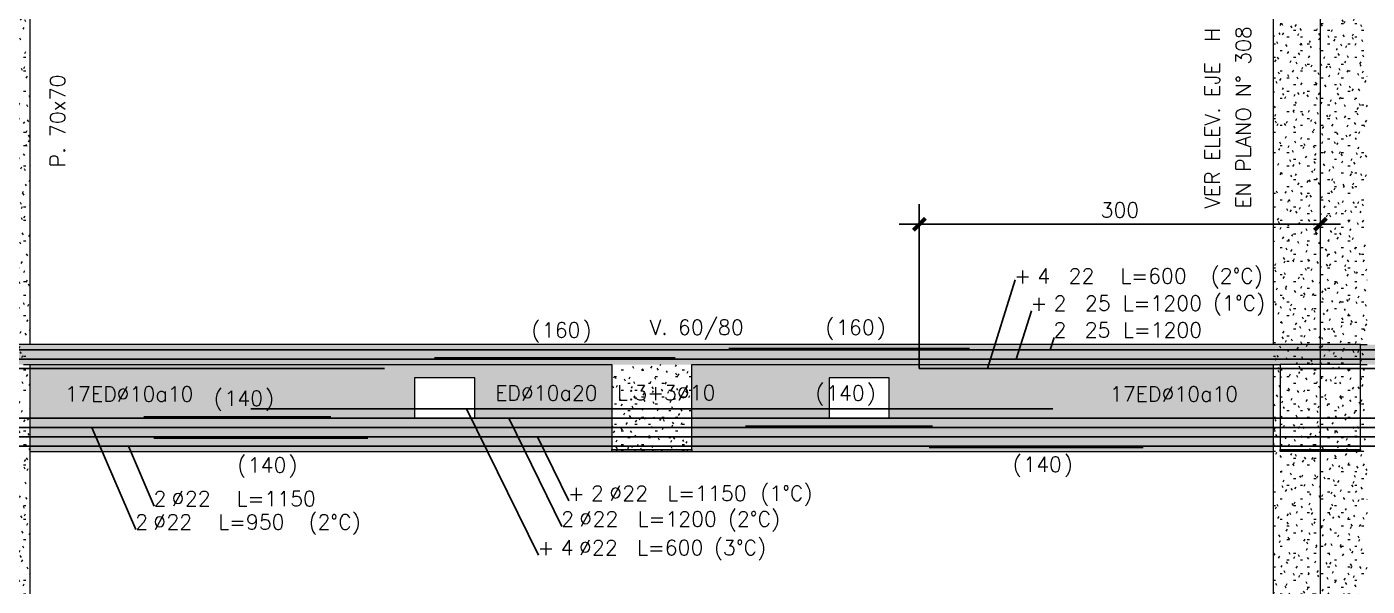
# Model space of a CAD drawing. Extents: x -58 to 5689, y 66 to 4123.
# Drawn here: x 2419 to 3422, y 2442 to 2861 of the extents above; entities that cross this region are included whole.
import ezdxf
from ezdxf.enums import TextEntityAlignment as Align
from ezdxf.xclip import XClip

# ---------------------------------------------------------------- set-up
doc = ezdxf.new("R2010")
doc.units = 0
doc.header["$LTSCALE"] = 30
doc.header["$MEASUREMENT"] = 0
doc.header["$XCLIPFRAME"] = 0
doc.linetypes.add("EJE3-3'$0$RLE-PROYECCION", pattern=[0.71438, 0.47625, -0.23813])
doc.layers.get('0').update_dxf_attribs({"linetype": 'CONTINUOUS'})
doc.layers.add("EJE3-3'$0$RLA-ACHURADO", color=30, linetype="EJE3-3'$0$RLE-PROYECCION", lineweight=15, transparency=0.7)
for name, color, linetype, lineweight in [("EJE3-3'$0$RLA-CONTORNO", 30, 'CONTINUOUS', 15), ("EJE3-3'$0$RLA-EJES", 1, 'CONTINUOUS', 9), ("EJE3-3'$0$RLA-TEXTOS-1", 9, 'CONTINUOUS', 9)]:
    doc.layers.add(name, color=color, linetype=linetype, lineweight=lineweight)
for name, color, linetype in [("EJE3-3'$0$RLA-CONTORNOS", 3, 'CONTINUOUS'), ("EJE3-3'$0$RLA-FE", 7, 'CONTINUOUS'), ("EJE3-3'$0$RLA-TEXTOS-FE", 9, 'CONTINUOUS')]:
    doc.layers.add(name, color=color, linetype=linetype)
doc.styles.add("EJE3-3'$0$RomanS", font='romans.shx', dxfattribs={"height": 11.25})
doc.dimstyles.new("EJE3-3'$0$ING50", dxfattribs={"dimscale": 50, "dimtxt": 0.27, "dimasz": 0.3, "dimexe": 0, "dimexo": 0, "dimgap": 0.1, "dimtad": 1, "dimdec": 1, "dimzin": 12, "dimdsep": 46, "dimtxsty": "EJE3-3'$0$RomanS", "dimblk": "EJE3-3'$0$TICK1", "dimblk1": "EJE3-3'$0$TICK1", "dimblk2": "EJE3-3'$0$TICK1", "dimcen": 0.09, "dimclrd": 2, "dimclre": 1, "dimclrt": 3, "dimadec": 0, "dimazin": 0, "dimtfac": 1, "dimtdec": 0, "dimtix": 1, "dimtmove": 2, "dimatfit": 3, "dimldrblk": "EJE3-3'$0$TICK1", "dimfxl": 0, "dimfxlon": 1, "dimtolj": 1, "dimtzin": 0, "dimarcsym": 0})
pattern_1 = [(0, (-1824.927, -1302.188), (20.32, 5.08), [1.676, -13.564, 1.676, -13.564, -81.28]), (0, (-1824.927, -1302.188), (20.32, 5.08), [-30.48, 1.676, -28.804, 1.676, -13.564, -35.56]), (0, (-1824.927, -1302.188), (20.32, 5.08), [-76.2, 1.676, -8.484, 1.676, -23.724]), (120, (-1817.307, -1299.648), (-14.559409, 15.057636), [1.676, -13.564, 1.676, -13.564, -81.28]), (120, (-1817.307, -1299.648), (-14.559409, 15.057636), [-30.48, 1.676, -28.804, 1.676, -13.564, -35.56]), (120, (-1817.307, -1299.648), (-14.559409, 15.057636), [-76.2, 1.676, -8.484, 1.676, -23.724]), (240, (-1814.767, -1289.488), (-5.760591, -20.137636), [1.676, -13.564, 1.676, -13.564, -81.28]), (240, (-1814.767, -1289.488), (-5.760591, -20.137636), [-30.48, 1.676, -28.804, 1.676, -13.564, -35.56]), (240, (-1814.767, -1289.488), (-5.760591, -20.137636), [-76.2, 1.676, -8.484, 1.676, -23.724])]
pattern_2 = [(0, (-1824.927, 264.951), (20.32, 0.871), [1.676, -13.564, 1.676, -13.564, -81.28]), (0, (-1824.927, 264.951), (20.32, 0.871), [-30.48, 1.676, -28.804, 1.676, -13.564, -35.56]), (0, (-1824.927, 264.951), (20.32, 0.871), [-76.2, 1.676, -8.484, 1.676, -23.724]), (163.452, (-1817.307, 265.387), (-6.7124627, 0.2512396), [0.874, -7.075, 0.874, -7.075, -42.396]), (163.452, (-1817.307, 265.387), (-6.7124627, 0.2512396), [-15.899, 0.874, -15.024, 0.874, -7.075, -18.548]), (163.452, (-1817.307, 265.387), (-6.7124627, 0.2512396), [-39.746, 0.874, -4.425, 0.874, -12.374]), (196.548, (-1814.767, 267.13), (-13.6075471, -5.7863431), [0.874, -7.075, 0.874, -7.075, -42.396]), (196.548, (-1814.767, 267.13), (-13.6075471, -5.7863431), [-15.899, 0.874, -15.024, 0.874, -7.075, -18.548]), (196.548, (-1814.767, 267.13), (-13.6075471, -5.7863431), [-39.746, 0.874, -4.425, 0.874, -12.374])]

# ---------------------------------------------------------------- blocks, each defined once
blk = doc.blocks.new('*U264')
at = {"layer": "EJE3-3'$0$RLA-FE"}
for p, q in [((0, 0), (1068.2, 0)), ((1068.2, 0), (1118.2, 0)), ((1118.2, 0), (1150, 0)), ((1150, 0), (1150, 0))]:
    blk.add_line(p, q, dxfattribs=at)
at = {"layer": "EJE3-3'$0$RLA-FE", "color": 3, "style": "EJE3-3'$0$RomanS", "flags": 8}
for tag, p in [('F=', (247.6, 12.8)), ('NUM', (262, 12.8))]:
    blk.add_attdef(tag, text='', height=11.2, dxfattribs=at).set_placement(p, align=Align.RIGHT)
at = {"layer": "EJE3-3'$0$RLA-FE", "color": 3, "style": "EJE3-3'$0$RomanS"}
for tag, p, flags in [('PHI', (265.9, 13), 14), ('DIAM', (275.8, 12.8), 12), ('MINUS', (297.8, 12.8), 13), ('TEXTO_FE1', (307.5, 12.8), 8), ('MARK', (311.2, 12.8), 13), ('TEXTO_FE2', (382, 12.8), 8), ('TIPO', (573.8, -75.8), 13), ('NVECES', (559.9, -94.7), 13), ('NUMFE', (563.9, -114.5), 13), ('CAPA', (572.1, -133.6), 13), ('DESPLAZA', (278.3, -151.6), 13), ('ESPACIO', (284.4, -170), 13), ('CANT', (298.2, -188.8), 13)]:
    blk.add_attdef(tag, p, '', height=11.2, dxfattribs=dict(at, flags=flags))
blk = doc.blocks.new('*U271')
at = {"layer": "EJE3-3'$0$RLA-FE"}
for q in [(0, 0), (1118.2, 0)]:
    blk.add_line((0, 0), q, dxfattribs=at)
at = {"layer": "EJE3-3'$0$RLA-FE", "color": 3, "style": "EJE3-3'$0$RomanS", "flags": 8}
for tag, p in [('F=', (238.1, 9.3)), ('NUM', (252.5, 9.3))]:
    blk.add_attdef(tag, text='', height=11.2, dxfattribs=at).set_placement(p, align=Align.RIGHT)
at = {"layer": "EJE3-3'$0$RLA-FE", "color": 3, "style": "EJE3-3'$0$RomanS"}
for tag, p, flags in [('PHI', (256.4, 9.5), 14), ('DIAM', (266.2, 9.3), 12), ('MINUS', (288.2, 9.3), 13), ('TEXTO_FE1', (294.8, 9.3), 8), ('MARK', (301.6, 9.3), 13), ('TEXTO_FE2', (372.5, 9.3), 8), ('TIPO', (598.8, -75.8), 13), ('NVECES', (584.9, -94.7), 13), ('NUMFE', (588.9, -114.5), 13), ('CAPA', (597.1, -133.6), 13), ('DESPLAZA', (278.3, -151.6), 13), ('ESPACIO', (284.4, -170), 13), ('CANT', (298.2, -188.8), 13)]:
    blk.add_attdef(tag, p, '', height=11.2, dxfattribs=dict(at, flags=flags))
blk = doc.blocks.new('*U69')
at = {"layer": "EJE3-3'$0$RLA-FE", "color": 6}
blk.add_line((0, 1), (180, 1), dxfattribs=at)
at = {"layer": "EJE3-3'$0$RLA-FE", "color": 3, "style": "EJE3-3'$0$RomanS", "flags": 8}
for tag, p in [('(', (75.7, 11.1)), ('EMP', (94.7, 11.1)), (')', (114, 11.1))]:
    blk.add_attdef(tag, text='', height=11.2, dxfattribs=at).set_placement(p, align=Align.CENTER)
blk = doc.blocks.new('*U263')
at = {"layer": "EJE3-3'$0$RLA-FE"}
for p, q in [((0, 0), (1068.2, 0)), ((1068.2, 0), (1118.2, 0)), ((1118.2, 0), (1150, 0)), ((1150, 0), (1150, 0))]:
    blk.add_line(p, q, dxfattribs=at)
at = {"layer": "EJE3-3'$0$RLA-FE", "color": 3, "style": "EJE3-3'$0$RomanS", "flags": 8}
for tag, p in [('F=', (447.9, 39.8)), ('NUM', (462.3, 39.8))]:
    blk.add_attdef(tag, text='', height=11.2, dxfattribs=at).set_placement(p, align=Align.RIGHT)
at = {"layer": "EJE3-3'$0$RLA-FE", "color": 3, "style": "EJE3-3'$0$RomanS"}
for tag, p, flags in [('PHI', (466.2, 40), 14), ('DIAM', (476.1, 39.8), 12), ('MINUS', (498.1, 39.8), 13), ('TEXTO_FE1', (505.5, 39.8), 8), ('MARK', (511.5, 39.8), 13), ('TEXTO_FE2', (574.9, 39.8), 8), ('TIPO', (573.8, -75.8), 13), ('NVECES', (559.9, -94.7), 13), ('NUMFE', (563.9, -114.5), 13), ('CAPA', (572.1, -133.6), 13), ('DESPLAZA', (278.3, -151.6), 13), ('ESPACIO', (284.4, -170), 13), ('CANT', (298.2, -188.8), 13)]:
    blk.add_attdef(tag, p, '', height=11.2, dxfattribs=dict(at, flags=flags))
blk = doc.blocks.new('*U269')
at = {"layer": "EJE3-3'$0$RLA-FE"}
for q in [(0, 0), (1118.2, 0)]:
    blk.add_line((0, 0), q, dxfattribs=at)
at = {"layer": "EJE3-3'$0$RLA-FE", "color": 3, "style": "EJE3-3'$0$RomanS", "flags": 8}
for tag, p in [('F=', (458.2, 36.3)), ('NUM', (472.6, 36.3))]:
    blk.add_attdef(tag, text='', height=11.2, dxfattribs=at).set_placement(p, align=Align.RIGHT)
at = {"layer": "EJE3-3'$0$RLA-FE", "color": 3, "style": "EJE3-3'$0$RomanS"}
for tag, p, flags in [('PHI', (476.5, 36.5), 14), ('DIAM', (486.4, 36.3), 12), ('MINUS', (508.4, 36.3), 13), ('TEXTO_FE1', (514.6, 36.3), 8), ('MARK', (521.8, 36.3), 13), ('TEXTO_FE2', (582.1, 36.3), 8), ('TIPO', (598.8, -75.8), 13), ('NVECES', (584.9, -94.7), 13), ('NUMFE', (588.9, -114.5), 13), ('CAPA', (597.1, -133.6), 13), ('DESPLAZA', (278.3, -151.6), 13), ('ESPACIO', (284.4, -170), 13), ('CANT', (298.2, -188.8), 13)]:
    blk.add_attdef(tag, p, '', height=11.2, dxfattribs=dict(at, flags=flags))
blk = doc.blocks.new('*U274')
at = {"layer": "EJE3-3'$0$RLA-FE", "color": 6}
blk.add_line((0, 1), (180, 1), dxfattribs=at)
at = {"layer": "EJE3-3'$0$RLA-FE", "color": 3, "style": "EJE3-3'$0$RomanS", "flags": 8}
for tag, p in [('(', (75.7, 16.1)), ('EMP', (94.7, 16.1)), (')', (114, 16.1))]:
    blk.add_attdef(tag, text='', height=11.2, dxfattribs=at).set_placement(p, align=Align.CENTER)
blk = doc.blocks.new('*U262')
at = {"layer": "EJE3-3'$0$RLA-FE"}
for p, q in [((0, 0), (0, 0)), ((0, 0), (518.2, 0)), ((518.2, 0), (568.2, 0)), ((568.2, 0), (600, 0)), ((600, 0), (600, 0))]:
    blk.add_line(p, q, dxfattribs=at)
at = {"layer": "EJE3-3'$0$RLA-FE", "color": 3, "style": "EJE3-3'$0$RomanS", "flags": 8}
for tag, p in [('F=', (87, 66.3)), ('NUM', (101.4, 66.3))]:
    blk.add_attdef(tag, text='', height=11.2, dxfattribs=at).set_placement(p, align=Align.RIGHT)
at = {"layer": "EJE3-3'$0$RLA-FE", "color": 3, "style": "EJE3-3'$0$RomanS"}
for tag, p, flags in [('PHI', (105.3, 66.5), 14), ('DIAM', (115.2, 66.3), 12), ('MINUS', (137.2, 66.3), 13), ('TEXTO_FE1', (144.8, 66.3), 8), ('MARK', (150.6, 66.3), 13), ('TEXTO_FE2', (205.2, 66.3), 8), ('TIPO', (298.8, -75.8), 13), ('NVECES', (284.9, -94.7), 13), ('NUMFE', (288.9, -114.5), 13), ('CAPA', (297.1, -133.6), 13), ('DESPLAZA', (278.3, -151.6), 13), ('ESPACIO', (284.4, -170), 13), ('CANT', (298.2, -188.8), 13)]:
    blk.add_attdef(tag, p, '', height=11.2, dxfattribs=dict(at, flags=flags))
blk = doc.blocks.new('*U270')
at = {"layer": "EJE3-3'$0$RLA-FE"}
for p, q in [((0, 0), (0, 0)), ((0, 0), (518.2, 0)), ((518.2, 0), (568.2, 0)), ((568.2, 0), (600, 0)), ((600, 0), (600, 0))]:
    blk.add_line(p, q, dxfattribs=at)
at = {"layer": "EJE3-3'$0$RLA-FE", "color": 3, "style": "EJE3-3'$0$RomanS", "flags": 8}
for tag, p in [('F=', (83.5, 63.7)), ('NUM', (97.9, 63.7))]:
    blk.add_attdef(tag, text='', height=11.2, dxfattribs=at).set_placement(p, align=Align.RIGHT)
at = {"layer": "EJE3-3'$0$RLA-FE", "color": 3, "style": "EJE3-3'$0$RomanS"}
for tag, p, flags in [('PHI', (101.8, 63.9), 14), ('DIAM', (111.7, 63.7), 12), ('MINUS', (133.7, 63.7), 13), ('MARK', (147.1, 63.7), 13), ('TEXTO_FE1', (150.4, 63.7), 8), ('TEXTO_FE2', (217.9, 63.7), 8), ('TIPO', (298.8, -75.8), 13), ('NVECES', (284.9, -94.7), 13), ('NUMFE', (288.9, -114.5), 13), ('CAPA', (297.1, -133.6), 13), ('DESPLAZA', (278.3, -151.6), 13), ('ESPACIO', (284.4, -170), 13), ('CANT', (298.2, -188.8), 13)]:
    blk.add_attdef(tag, p, '', height=11.2, dxfattribs=dict(at, flags=flags))
blk = doc.blocks.new('*U265')
at = {"layer": "EJE3-3'$0$RLA-FE"}
for p, q in [((0, 0), (1068.2, 0)), ((1068.2, 0), (1118.2, 0)), ((1118.2, 0), (1150, 0)), ((1150, 0), (1150, 0))]:
    blk.add_line(p, q, dxfattribs=at)
at = {"layer": "EJE3-3'$0$RLA-FE", "color": 3, "style": "EJE3-3'$0$RomanS", "flags": 8}
for tag, p in [('F=', (425, -45)), ('NUM', (439.5, -45))]:
    blk.add_attdef(tag, text='', height=11.2, dxfattribs=at).set_placement(p, align=Align.RIGHT)
at = {"layer": "EJE3-3'$0$RLA-FE", "color": 3, "style": "EJE3-3'$0$RomanS"}
for tag, p, flags in [('PHI', (443.3, -44.8), 12), ('DIAM', (453.2, -45), 12), ('MINUS', (475.2, -45), 13), ('MARK', (488.6, -45), 13), ('TEXTO_FE1', (491.9, -45), 8), ('TEXTO_FE2', (559.4, -45), 8), ('TIPO', (573.8, -57.9), 13), ('NVECES', (559.9, -76.9), 13), ('NUMFE', (563.9, -96.6), 13), ('CAPA', (572.1, -115.7), 13), ('DESPLAZA', (277.2, -134.2), 13), ('ESPACIO', (283.2, -152.5), 13), ('CANT', (297.1, -171.3), 13)]:
    blk.add_attdef(tag, p, '', height=11.2, dxfattribs=dict(at, flags=flags))
blk = doc.blocks.new('*U272')
at = {"layer": "EJE3-3'$0$RLA-FE"}
for q in [(0, 0), (1068.2, 0)]:
    blk.add_line((0, 0), q, dxfattribs=at)
at = {"layer": "EJE3-3'$0$RLA-FE", "color": 3, "style": "EJE3-3'$0$RomanS", "flags": 8}
for tag, p in [('F=', (348.3, -41.1)), ('NUM', (362.7, -41.1))]:
    blk.add_attdef(tag, text='', height=11.2, dxfattribs=at).set_placement(p, align=Align.RIGHT)
at = {"layer": "EJE3-3'$0$RLA-FE", "color": 3, "style": "EJE3-3'$0$RomanS"}
for tag, p, flags in [('PHI', (366.6, -40.9), 12), ('DIAM', (376.4, -41.1), 12), ('MINUS', (398.4, -41.1), 13), ('MARK', (411.8, -41.1), 13), ('TEXTO_FE1', (415.1, -41.1), 8), ('TEXTO_FE2', (482.7, -41.1), 8), ('TIPO', (573.8, -57.9), 13), ('NVECES', (559.9, -76.9), 13), ('NUMFE', (563.9, -96.6), 13), ('CAPA', (572.1, -115.7), 13), ('DESPLAZA', (277.2, -134.2), 13), ('ESPACIO', (283.2, -152.5), 13), ('CANT', (297.1, -171.3), 13)]:
    blk.add_attdef(tag, p, '', height=11.2, dxfattribs=dict(at, flags=flags))
blk = doc.blocks.new('*U71')
at = {"layer": "EJE3-3'$0$RLA-FE", "color": 6}
blk.add_line((0, -1), (160, -1), dxfattribs=at)
at = {"layer": "EJE3-3'$0$RLA-FE", "color": 3, "style": "EJE3-3'$0$RomanS", "flags": 8}
for tag, p in [('(', (65.7, -19.3)), ('EMP', (84.7, -19.3)), (')', (104, -19.3))]:
    blk.add_attdef(tag, text='', height=11.2, dxfattribs=at).set_placement(p, align=Align.CENTER)
blk = doc.blocks.new('*U257')
at = {"layer": "EJE3-3'$0$RLA-FE"}
for p, q in [((0, 0), (1068.2, 0)), ((1068.2, 0), (1118.2, 0)), ((1118.2, 0), (1150, 0)), ((1150, 0), (1150, 0))]:
    blk.add_line(p, q, dxfattribs=at)
at = {"layer": "EJE3-3'$0$RLA-FE", "color": 3, "style": "EJE3-3'$0$RomanS", "flags": 8}
for tag, p in [('F=', (401.3, -47.9)), ('NUM', (415.7, -47.9))]:
    blk.add_attdef(tag, text='', height=11.2, dxfattribs=at).set_placement(p, align=Align.RIGHT)
at = {"layer": "EJE3-3'$0$RLA-FE", "color": 3, "style": "EJE3-3'$0$RomanS"}
for tag, p, flags in [('PHI', (419.6, -47.7), 12), ('DIAM', (429.5, -47.9), 12), ('MINUS', (451.5, -47.9), 13), ('TEXTO_FE1', (458, -47.9), 8), ('MARK', (464.9, -47.9), 13), ('TEXTO_FE2', (529.4, -47.9), 8), ('TIPO', (573.8, -57.9), 13), ('NVECES', (559.9, -76.9), 13), ('NUMFE', (563.9, -96.6), 13), ('CAPA', (572.1, -115.7), 13), ('DESPLAZA', (277.2, -134.2), 13), ('ESPACIO', (283.2, -152.5), 13), ('CANT', (297.1, -171.3), 13)]:
    blk.add_attdef(tag, p, '', height=11.2, dxfattribs=dict(at, flags=flags))
blk = doc.blocks.new('*U268')
at = {"layer": "EJE3-3'$0$RLA-FE"}
for q in [(0, 0), (1068.2, 0)]:
    blk.add_line((0, 0), q, dxfattribs=at)
at = {"layer": "EJE3-3'$0$RLA-FE", "color": 3, "style": "EJE3-3'$0$RomanS", "flags": 8}
for tag, p in [('F=', (322.2, -47.9)), ('NUM', (336.6, -47.9))]:
    blk.add_attdef(tag, text='', height=11.2, dxfattribs=at).set_placement(p, align=Align.RIGHT)
at = {"layer": "EJE3-3'$0$RLA-FE", "color": 3, "style": "EJE3-3'$0$RomanS"}
for tag, p, flags in [('PHI', (340.5, -47.7), 12), ('DIAM', (350.3, -47.9), 12), ('MINUS', (372.4, -47.9), 13), ('TEXTO_FE1', (384.1, -47.9), 8), ('MARK', (385.8, -47.9), 13), ('TEXTO_FE2', (453.6, -47.9), 8), ('TIPO', (573.8, -57.9), 13), ('NVECES', (559.9, -76.9), 13), ('NUMFE', (563.9, -96.6), 13), ('CAPA', (572.1, -115.7), 13), ('DESPLAZA', (277.2, -134.2), 13), ('ESPACIO', (283.2, -152.5), 13), ('CANT', (297.1, -171.3), 13)]:
    blk.add_attdef(tag, p, '', height=11.2, dxfattribs=dict(at, flags=flags))
blk = doc.blocks.new('*U266')
at = {"layer": "EJE3-3'$0$RLA-FE", "color": 6}
blk.add_line((0, -1), (160, -1), dxfattribs=at)
at = {"layer": "EJE3-3'$0$RLA-FE", "color": 3, "style": "EJE3-3'$0$RomanS", "flags": 8}
for tag, p in [('(', (65.7, -26.7)), ('EMP', (84.7, -26.7)), (')', (104, -26.7))]:
    blk.add_attdef(tag, text='', height=11.2, dxfattribs=at).set_placement(p, align=Align.CENTER)
blk = doc.blocks.new('*U267')
at = {"layer": "EJE3-3'$0$RLA-FE"}
for p, q in [((0, 0), (0, 0)), ((0, 0), (518.2, 0)), ((518.2, 0), (568.2, 0)), ((568.2, 0), (600, 0)), ((600, 0), (600, 0))]:
    blk.add_line(p, q, dxfattribs=at)
at = {"layer": "EJE3-3'$0$RLA-FE", "color": 3, "style": "EJE3-3'$0$RomanS"}
for tag, p, flags in [('TIPO', (298.8, -57.9), 13), ('NVECES', (284.9, -76.9), 13), ('NUMFE', (288.9, -96.6), 13), ('PHI', (245.3, -109.3), 12), ('DIAM', (255.2, -109.5), 12), ('MINUS', (277.2, -109.5), 13), ('TEXTO_FE1', (288.9, -109.5), 8), ('MARK', (290.6, -109.5), 13), ('TEXTO_FE2', (346.4, -109.5), 8), ('CAPA', (297.1, -115.7), 13), ('DESPLAZA', (277.2, -134.2), 13), ('ESPACIO', (283.2, -152.5), 13), ('CANT', (297.1, -171.3), 13)]:
    blk.add_attdef(tag, p, '', height=11.2, dxfattribs=dict(at, flags=flags))
at = {"layer": "EJE3-3'$0$RLA-FE", "color": 3, "style": "EJE3-3'$0$RomanS", "flags": 8}
for tag, p in [('F=', (227, -109.5)), ('NUM', (241.4, -109.5))]:
    blk.add_attdef(tag, text='', height=11.2, dxfattribs=at).set_placement(p, align=Align.RIGHT)
blk = doc.blocks.new('*U104')
at = {"layer": "EJE3-3'$0$RLA-FE"}
for p, q in [((0, 0), (0, 0)), ((0, 0), (868.2, 0)), ((868.2, 0), (918.2, 0)), ((918.2, 0), (950, 0)), ((950, 0), (950, 0))]:
    blk.add_line(p, q, dxfattribs=at)
at = {"layer": "EJE3-3'$0$RLA-FE", "color": 3, "style": "EJE3-3'$0$RomanS"}
for tag, p, flags in [('TIPO', (473.8, -57.9), 13), ('PHI', (367.1, -76.2), 12), ('DIAM', (376.9, -76.5), 12), ('MINUS', (398.9, -76.5), 13), ('MARK', (412.3, -76.5), 13), ('TEXTO_FE1', (415.6, -76.5), 8), ('NVECES', (459.9, -76.9), 13), ('TEXTO_FE2', (483.1, -76.4), 8), ('NUMFE', (463.9, -96.6), 13), ('CAPA', (472.1, -115.7), 13), ('DESPLAZA', (277.2, -134.2), 13), ('ESPACIO', (283.2, -152.5), 13), ('CANT', (297.1, -171.3), 13)]:
    blk.add_attdef(tag, p, '', height=11.2, dxfattribs=dict(at, flags=flags))
at = {"layer": "EJE3-3'$0$RLA-FE", "color": 3, "style": "EJE3-3'$0$RomanS", "flags": 8}
for tag, p in [('F=', (348.8, -76.5)), ('NUM', (363.2, -76.5))]:
    blk.add_attdef(tag, text='', height=11.2, dxfattribs=at).set_placement(p, align=Align.RIGHT)
blk = doc.blocks.new('*U106')
at = {"layer": "EJE3-3'$0$RLA-FE"}
for q in [(0, 0), (1118.2, 0)]:
    blk.add_line((0, 0), q, dxfattribs=at)
at = {"layer": "EJE3-3'$0$RLA-FE", "color": 3, "style": "EJE3-3'$0$RomanS"}
for tag, p, flags in [('TIPO', (598.8, -57.9), 13), ('PHI', (499.1, -74.5), 12), ('DIAM', (508.9, -74.7), 12), ('MINUS', (530.9, -74.7), 13), ('MARK', (544.3, -74.7), 13), ('TEXTO_FE1', (547.6, -74.7), 8), ('NVECES', (584.9, -76.9), 13), ('TEXTO_FE2', (615.1, -74.7), 8), ('NUMFE', (588.9, -96.6), 13), ('CAPA', (597.1, -115.7), 13), ('DESPLAZA', (277.2, -134.2), 13), ('ESPACIO', (283.2, -152.5), 13), ('CANT', (297.1, -171.3), 13)]:
    blk.add_attdef(tag, p, '', height=11.2, dxfattribs=dict(at, flags=flags))
at = {"layer": "EJE3-3'$0$RLA-FE", "color": 3, "style": "EJE3-3'$0$RomanS", "flags": 8}
for tag, p in [('F=', (480.8, -74.7)), ('NUM', (495.2, -74.7))]:
    blk.add_attdef(tag, text='', height=11.2, dxfattribs=at).set_placement(p, align=Align.RIGHT)
blk = doc.blocks.new('*U105')
at = {"layer": "EJE3-3'$0$RLA-FE", "color": 6}
blk.add_line((0, 1), (140, 1), dxfattribs=at)
at = {"layer": "EJE3-3'$0$RLA-FE", "color": 3, "style": "EJE3-3'$0$RomanS", "flags": 8}
for tag, p in [('(', (55.7, 20.1)), ('EMP', (74.7, 20.1)), (')', (94, 20.1))]:
    blk.add_attdef(tag, text='', height=11.2, dxfattribs=at).set_placement(p, align=Align.CENTER)
blk = doc.blocks.new('*U109')
at = {"layer": "EJE3-3'$0$RLA-FE"}
for p, q in [((0, 0), (0, 0)), ((0, 0), (918.2, 0)), ((918.2, 0), (968.2, 0)), ((968.2, 0), (1000, 0)), ((1000, 0), (1000, 0))]:
    blk.add_line(p, q, dxfattribs=at)
at = {"layer": "EJE3-3'$0$RLA-FE", "color": 3, "style": "EJE3-3'$0$RomanS"}
for tag, p, flags in [('TIPO', (498.8, -57.9), 13), ('NVECES', (484.9, -76.9), 13), ('PHI', (251.9, -83.4), 12), ('DIAM', (261.7, -83.6), 12), ('MINUS', (283.8, -83.6), 13), ('TEXTO_FE1', (290.6, -83.6), 8), ('MARK', (297.1, -83.6), 13), ('TEXTO_FE2', (362.3, -83.6), 8), ('NUMFE', (488.9, -96.6), 13), ('CAPA', (497.1, -115.7), 13), ('DESPLAZA', (277.2, -134.2), 13), ('ESPACIO', (283.2, -152.5), 13), ('CANT', (297.1, -171.3), 13)]:
    blk.add_attdef(tag, p, '', height=11.2, dxfattribs=dict(at, flags=flags))
at = {"layer": "EJE3-3'$0$RLA-FE", "color": 3, "style": "EJE3-3'$0$RomanS", "flags": 8}
for tag, p in [('F=', (233.6, -83.6)), ('NUM', (248, -83.6))]:
    blk.add_attdef(tag, text='', height=11.2, dxfattribs=at).set_placement(p, align=Align.RIGHT)
blk = doc.blocks.new('*U111')
at = {"layer": "EJE3-3'$0$RLA-FE"}
for q in [(0, 0), (1118.2, 0)]:
    blk.add_line((0, 0), q, dxfattribs=at)
at = {"layer": "EJE3-3'$0$RLA-FE", "color": 3, "style": "EJE3-3'$0$RomanS"}
for tag, p, flags in [('TIPO', (598.8, -57.9), 13), ('PHI', (325.7, -80.9), 12), ('DIAM', (335.6, -81.2), 12), ('MINUS', (357.6, -81.2), 13), ('TEXTO_FE1', (369.3, -81.2), 8), ('MARK', (371, -81.2), 13), ('TEXTO_FE2', (436.8, -81.1), 8), ('NVECES', (584.9, -76.9), 13), ('NUMFE', (588.9, -96.6), 13), ('CAPA', (597.1, -115.7), 13), ('DESPLAZA', (277.2, -134.2), 13), ('ESPACIO', (283.2, -152.5), 13), ('CANT', (297.1, -171.3), 13)]:
    blk.add_attdef(tag, p, '', height=11.2, dxfattribs=dict(at, flags=flags))
at = {"layer": "EJE3-3'$0$RLA-FE", "color": 3, "style": "EJE3-3'$0$RomanS", "flags": 8}
for tag, p in [('F=', (307.4, -81.2)), ('NUM', (321.8, -81.2))]:
    blk.add_attdef(tag, text='', height=11.2, dxfattribs=at).set_placement(p, align=Align.RIGHT)
blk = doc.blocks.new('*U103')
at = {"layer": "EJE3-3'$0$RLA-FE", "color": 6}
blk.add_line((0, 1), (140, 1), dxfattribs=at)
at = {"layer": "EJE3-3'$0$RLA-FE", "color": 3, "style": "EJE3-3'$0$RomanS", "flags": 8}
for tag, p in [('(', (55.7, 9.1)), ('EMP', (74.7, 9.1)), (')', (94, 9.1))]:
    blk.add_attdef(tag, text='', height=11.2, dxfattribs=at).set_placement(p, align=Align.CENTER)
blk = doc.blocks.new("EJE3-3'$0$TICK1")
at = {"color": 2}
for points in [[(0, 0), (-1, 0)], [(0, 0), (1, 0)]]:
    blk.add_lwpolyline(points, dxfattribs=at)
at = {"color": 2, "const_width": 0.2}
blk.add_lwpolyline([(-0.3, -0.3), (0.3, 0.3)], dxfattribs=at)
blk = doc.blocks.new('*D286')
at = {"layer": "EJE3-3'$0$RLA-FE", "color": 2, "lineweight": -2, "transparency": 16777216}
blk.add_line((320.5, 481), (590.5, 481), dxfattribs=at)
at = {"layer": "EJE3-3'$0$RLA-FE", "color": 2, "lineweight": -2, "transparency": 16777216, "xscale": 15, "yscale": 15, "zscale": 15, "rotation": 180}
blk.add_blockref("EJE3-3'$0$TICK1", (305.5, 481), dxfattribs=at)
at = {"layer": "EJE3-3'$0$RLA-FE", "color": 2, "lineweight": -2, "transparency": 16777216, "xscale": 15, "yscale": 15, "zscale": 15}
blk.add_blockref("EJE3-3'$0$TICK1", (605.5, 481), dxfattribs=at)
at = {"layer": "EJE3-3'$0$RLA-FE", "color": 3, "transparency": 16777216, "insert": (455.5, 491.6), "char_height": 11.25, "attachment_point": 5, "style": "EJE3-3'$0$RomanS"}
blk.add_mtext('\\A1;300', dxfattribs=at)
blk = doc.blocks.new("EJE3-3'")
at = {"layer": "EJE3-3'$0$RLA-ACHURADO"}
h = blk.add_hatch(dxfattribs=at)
h.set_pattern_fill('SAND - DENSE', color=256, style=0, pattern_type=2)
h.set_pattern_definition(pattern_1)
h.paths.add_polyline_path([(-424.52, 312.47), (-359.52, 312.47), (-359.52, 772), (-364.52, 772), (-364.52, 707), (-424.52, 707), (-424.52, 772), (-429.52, 772), (-429.52, 391)])
h = blk.add_hatch(dxfattribs=at)
h.set_pattern_fill('SAND - DENSE', color=256, style=0, pattern_type=2)
h.set_pattern_definition(pattern_1)
h.paths.add_polyline_path([(570.48, 312.47), (640.48, 312.47), (640.48, 772), (635.48, 772), (635.48, 707), (575.48, 707), (575.48, 772), (570.48, 772)])
h = blk.add_hatch(dxfattribs=at)
h.set_pattern_fill('SAND - DENSE', color=256, style=0, pattern_type=2)
h.set_pattern_definition(pattern_1)
h.paths.add_polyline_path([(-720.34, 376), (-615.52, 376), (-615.52, 391), (-1424.52, 391), (-1424.52, 376), (-1070.63, 376)], flags=0)
h.paths.add_polyline_path([(635.48, 376), (635.48, 391), (-424.52, 391), (-424.52, 376), (-19.76, 376)], flags=0)
h = blk.add_hatch(dxfattribs=at)
h.set_pattern_fill('SAND - DENSE', color=256, style=0, pattern_type=2)
h.set_pattern_definition(pattern_1)
h.paths.add_polyline_path([(-359.52, -5), (-359.52, 376), (-364.52, 376), (-364.52, 311.87), (-424.52, 311.87), (-424.52, 391), (-429.52, 391), (-429.52, -5), (-370.05, -5)], flags=0)
h = blk.add_hatch(dxfattribs=at)
h.set_pattern_fill('SAND - DENSE', color=256, style=0, pattern_type=2)
h.set_pattern_definition(pattern_1)
h.paths.add_polyline_path([(640.48, 376), (1234.48, 376), (1234.48, 391), (635.48, 391), (635.48, 376)], flags=0)
h = blk.add_hatch(dxfattribs=at)
h.set_pattern_fill('SAND - DENSE', color=256, style=0, pattern_type=2)
h.set_pattern_definition(pattern_1)
h.paths.add_polyline_path([(-359.52, 311), (75.48, 311), (75.48, 376), (-359.52, 376)])
h.paths.add_polyline_path([(-27.02, 366), (-27.02, 336), (-72.02, 336), (-72.02, 366)])
h.paths.add_polyline_path([(135.48, 311), (570.48, 311), (570.48, 376), (135.48, 376)])
h.paths.add_polyline_path([(282.98, 366), (282.98, 336), (237.98, 336), (237.98, 366)])
h = blk.add_hatch(dxfattribs=at)
h.set_pattern_fill('SAND - DENSE', color=256, style=0, pattern_type=2)
h.set_pattern_definition([(0, (-1824.926, -1302.188), (20.32, 5.08), [1.676, -13.564, 1.676, -13.564, -81.28]), (0, (-1824.926, -1302.188), (20.32, 5.08), [-30.48, 1.676, -28.804, 1.676, -13.564, -35.56]), (0, (-1824.926, -1302.188), (20.32, 5.08), [-76.2, 1.676, -8.484, 1.676, -23.724]), (120, (-1817.306, -1299.648), (-14.559409, 15.057636), [1.676, -13.564, 1.676, -13.564, -81.28]), (120, (-1817.306, -1299.648), (-14.559409, 15.057636), [-30.48, 1.676, -28.804, 1.676, -13.564, -35.56]), (120, (-1817.306, -1299.648), (-14.559409, 15.057636), [-76.2, 1.676, -8.484, 1.676, -23.724]), (240, (-1814.766, -1289.488), (-5.760591, -20.137636), [1.676, -13.564, 1.676, -13.564, -81.28]), (240, (-1814.766, -1289.488), (-5.760591, -20.137636), [-30.48, 1.676, -28.804, 1.676, -13.564, -35.56]), (240, (-1814.766, -1289.488), (-5.760591, -20.137636), [-76.2, 1.676, -8.484, 1.676, -23.724])])
h.paths.add_polyline_path([(135.48, 312.47), (135.48, 376), (75.48, 376), (75.48, 312.47)], flags=0)
h = blk.add_hatch(dxfattribs=at)
h.set_pattern_fill('SAND - DENSE', color=256, style=0, pattern_type=2)
h.set_pattern_definition(pattern_1)
h.paths.add_polyline_path([(640.48, -5), (640.48, 376), (635.48, 376), (635.48, 311.87), (575.48, 311.87), (575.48, 376), (570.48, 376), (570.48, -5)], flags=0)
h = blk.add_hatch(dxfattribs=at)
h.set_pattern_fill('SAND - DENSE', color=256, style=0, pattern_type=2)
h.set_pattern_definition(pattern_2)
h.paths.add_polyline_path([(75.48, 311), (135.48, 311), (135.48, 312.47), (75.48, 312.47)], flags=0)
h = blk.add_hatch(dxfattribs=at)
h.set_pattern_fill('SAND - DENSE', color=256, style=0, pattern_type=2)
h.set_pattern_definition(pattern_2)
h.paths.add_polyline_path([(575.48, 311.87), (635.48, 311.87), (635.48, 312.47), (575.48, 312.47)], flags=0)
at = {"layer": "EJE3-3'$0$RLA-CONTORNO"}
for p, q in [((-359.52, 391), (-359.52, 772)), ((570.48, 391), (570.48, 772)), ((635.48, 391), (-424.52, 391)), ((635.48, 376), (635.48, 391)), ((635.48, 391), (640.48, 391)), ((-364.52, 376), (75.48, 376)), ((-359.52, -5), (-359.52, 376)), ((75.48, 376), (75.48, 312.47)), ((135.48, 376), (575.48, 376)), ((135.48, 312.47), (135.48, 376)), ((570.48, -5), (570.48, 376)), ((575.48, 376), (575.48, 312.47)), ((635.48, 376), (575.49, 376)), ((635.48, 312.47), (635.48, 376)), ((635.48, 376), (640.48, 376)), ((-359.52, 311), (570.48, 311)), ((75.48, 312.47), (135.48, 312.47)), ((75.48, 311), (75.48, 312.47)), ((135.48, 311), (75.48, 311)), ((135.48, 312.47), (135.48, 311)), ((575.48, 312.47), (635.48, 312.47)), ((575.48, 311.87), (575.48, 312.47)), ((575.48, 311.87), (635.48, 311.87)), ((575.48, 311), (575.48, 311.87)), ((635.48, 311), (575.48, 311)), ((635.48, 312.47), (635.48, 311.87)), ((635.48, 311.87), (635.48, 311))]:
    blk.add_line(p, q, dxfattribs=at)
for points in [[(-72.02, 336), (-27.02, 336), (-27.02, 366), (-72.02, 366)], [(237.98, 336), (282.98, 336), (282.98, 366), (237.98, 366)]]:
    blk.add_lwpolyline(points, close=True, dxfattribs=at)
at = {"layer": "EJE3-3'$0$RLA-CONTORNOS", "color": 2}
for p, q in [((377.22, 439.32), (356.39, 373)), ((389.4, 416.32), (377.99, 380)), ((406.34, 396.32), (403.42, 387)), ((20.72, 233.46), (-33.06, 343)), ((38.22, 254.84), (-1.63, 336)), ((-280.47, 252.54), (-313.44, 329)), ((43.38, 274.11), (19.87, 322)), ((-266.67, 270.02), (-286.08, 315))]:
    blk.add_line(p, q, dxfattribs=at)
at = {"layer": "EJE3-3'$0$RLA-EJES"}
blk.add_line((605.48, -623.27), (605.48, 1463), dxfattribs=at)
at = {"layer": "EJE3-3'$0$RLA-FE", "color": 1}
blk.add_line((305.48, 373), (305.48, 496), dxfattribs=at)
at = {"layer": "EJE3-3'$0$RLA-FE"}
ref = blk.add_blockref('*U262', (-694.52, 373), dxfattribs=at)
ref.add_attrib('DIAM', '22', (-579.35, 439.32), dxfattribs={"color": 3, "height": 11.25, "style": "EJE3-3'$0$RomanS"})
ref.add_attrib('NUM', '4', dxfattribs={"color": 3, "height": 11.25, "style": "EJE3-3'$0$RomanS"}).set_placement((-593.1, 439.32), align=Align.RIGHT)
ref.add_attrib('TEXTO_FE1', 'L=600', (-549.72, 439.32), dxfattribs={"color": 3, "height": 11.25, "style": "EJE3-3'$0$RomanS"})
ref.add_attrib('TEXTO_FE2', '(2°C)', (-489.32, 439.34), dxfattribs={"color": 3, "height": 11.25, "style": "EJE3-3'$0$RomanS"})
ref.add_attrib('F=', '+', dxfattribs={"color": 3, "height": 11.25, "style": "EJE3-3'$0$RomanS"}).set_placement((-607.51, 439.32), align=Align.RIGHT)
ref = blk.add_blockref('*U270', (305.48, 373), dxfattribs=at)
ref.add_attrib('DIAM', '22', (417.17, 436.7), dxfattribs={"color": 3, "height": 11.25, "style": "EJE3-3'$0$RomanS"})
ref.add_attrib('NUM', '4', dxfattribs={"color": 3, "height": 11.25, "style": "EJE3-3'$0$RomanS"}).set_placement((403.41, 436.7), align=Align.RIGHT)
ref.add_attrib('TEXTO_FE1', 'L=600', (455.88, 436.7), dxfattribs={"color": 3, "height": 11.25, "style": "EJE3-3'$0$RomanS"})
ref.add_attrib('TEXTO_FE2', '(2°C)', (523.4, 436.72), dxfattribs={"color": 3, "height": 11.25, "style": "EJE3-3'$0$RomanS"})
ref.add_attrib('F=', '+', dxfattribs={"color": 3, "height": 11.25, "style": "EJE3-3'$0$RomanS"}).set_placement((389.01, 436.7), align=Align.RIGHT)
for name, p in [('*U263', (-1047.02, 380)), ('*U264', (-847.02, 387)), ('*U257', (-1277.02, 322)), ('*U106', (175.48, 329)), ('*U272', (312.98, 315))]:
    blk.add_blockref(name, p, dxfattribs=at)
ref = blk.add_blockref('*U269', (-57.02, 380), dxfattribs=at)
ref.add_attrib('DIAM', '25', (429.34, 416.32), dxfattribs={"color": 3, "height": 11.25, "style": "EJE3-3'$0$RomanS"})
ref.add_attrib('NUM', '2', dxfattribs={"color": 3, "height": 11.25, "style": "EJE3-3'$0$RomanS"}).set_placement((415.59, 416.32), align=Align.RIGHT)
ref.add_attrib('TEXTO_FE1', 'L=1200', (457.61, 416.32), dxfattribs={"color": 3, "height": 11.25, "style": "EJE3-3'$0$RomanS"})
ref.add_attrib('TEXTO_FE2', '(1°C)', (525.13, 416.34), dxfattribs={"color": 3, "height": 11.25, "style": "EJE3-3'$0$RomanS"})
ref.add_attrib('F=', '+', dxfattribs={"color": 3, "height": 11.25, "style": "EJE3-3'$0$RomanS"}).set_placement((401.18, 416.32), align=Align.RIGHT)
ref = blk.add_blockref('*U69', (162.98, 387), dxfattribs=at)
ref.add_attrib('EMP', '160', dxfattribs={"color": 3, "height": 11.25, "style": "EJE3-3'$0$RomanS"}).set_placement((257.66, 398.14), align=Align.CENTER)
ref.add_attrib('(', '(', dxfattribs={"color": 3, "height": 11.25, "style": "EJE3-3'$0$RomanS"}).set_placement((238.64, 398.14), align=Align.CENTER)
ref.add_attrib(')', ')', dxfattribs={"color": 3, "height": 11.25, "style": "EJE3-3'$0$RomanS"}).set_placement((276.98, 398.14), align=Align.CENTER)
ref = blk.add_blockref('*U274', (-57.02, 380), dxfattribs=at)
ref.add_attrib('EMP', '160', dxfattribs={"color": 3, "height": 11.25, "style": "EJE3-3'$0$RomanS"}).set_placement((37.66, 396.14), align=Align.CENTER)
ref.add_attrib('(', '(', dxfattribs={"color": 3, "height": 11.25, "style": "EJE3-3'$0$RomanS"}).set_placement((18.64, 396.14), align=Align.CENTER)
ref.add_attrib(')', ')', dxfattribs={"color": 3, "height": 11.25, "style": "EJE3-3'$0$RomanS"}).set_placement((56.98, 396.14), align=Align.CENTER)
ref = blk.add_blockref('*U271', (162.98, 387), dxfattribs=at)
ref.add_attrib('DIAM', '25', (429.2, 396.32), dxfattribs={"color": 3, "height": 11.25, "style": "EJE3-3'$0$RomanS"})
ref.add_attrib('NUM', '2', dxfattribs={"color": 3, "height": 11.25, "style": "EJE3-3'$0$RomanS"}).set_placement((415.45, 396.32), align=Align.RIGHT)
ref.add_attrib('TEXTO_FE1', 'L=1200', (457.75, 396.32), dxfattribs={"color": 3, "height": 11.25, "style": "EJE3-3'$0$RomanS"})
ref = blk.add_blockref('*U105', (175.48, 329), dxfattribs=at)
ref.add_attrib('EMP', '140', dxfattribs={"color": 3, "height": 11.25, "style": "EJE3-3'$0$RomanS"}).set_placement((250.16, 349.09), align=Align.CENTER)
ref.add_attrib('(', '(', dxfattribs={"color": 3, "height": 11.25, "style": "EJE3-3'$0$RomanS"}).set_placement((231.14, 349.09), align=Align.CENTER)
ref.add_attrib(')', ')', dxfattribs={"color": 3, "height": 11.25, "style": "EJE3-3'$0$RomanS"}).set_placement((269.48, 349.09), align=Align.CENTER)
ref = blk.add_blockref('*U103', (-274.52, 336), dxfattribs=at)
ref.add_attrib('EMP', '140', dxfattribs={"color": 3, "height": 11.25, "style": "EJE3-3'$0$RomanS"}).set_placement((-199.84, 345.14), align=Align.CENTER)
ref.add_attrib('(', '(', dxfattribs={"color": 3, "height": 11.25, "style": "EJE3-3'$0$RomanS"}).set_placement((-218.86, 345.14), align=Align.CENTER)
ref.add_attrib(')', ')', dxfattribs={"color": 3, "height": 11.25, "style": "EJE3-3'$0$RomanS"}).set_placement((-180.52, 345.14), align=Align.CENTER)
ref = blk.add_blockref('*U267', (-194.52, 343), dxfattribs=at)
ref.add_attrib('DIAM', '22', (60.66, 233.46), dxfattribs={"color": 3, "height": 11.25, "style": "EJE3-3'$0$RomanS"})
ref.add_attrib('NUM', '4', dxfattribs={"color": 3, "height": 11.25, "style": "EJE3-3'$0$RomanS"}).set_placement((46.91, 233.46), align=Align.RIGHT)
ref.add_attrib('TEXTO_FE1', 'L=600', (94.37, 233.46), dxfattribs={"color": 3, "height": 11.25, "style": "EJE3-3'$0$RomanS"})
ref.add_attrib('TEXTO_FE2', '(3°C)', (151.9, 233.48), dxfattribs={"color": 3, "height": 11.25, "style": "EJE3-3'$0$RomanS"})
ref.add_attrib('PHI', '%%C', (50.81, 233.68), dxfattribs={"color": 3, "height": 11.25, "style": "EJE3-3'$0$RomanS"})
ref.add_attrib('F=', '+', dxfattribs={"color": 3, "height": 11.25, "style": "EJE3-3'$0$RomanS"}).set_placement((32.5, 233.46), align=Align.RIGHT)
ref = blk.add_blockref('*U109', (-1134.52, 336), dxfattribs=at)
ref.add_attrib('DIAM', '22', (-872.78, 252.4), dxfattribs={"color": 3, "height": 11.25, "style": "EJE3-3'$0$RomanS"})
ref.add_attrib('NUM', '2', dxfattribs={"color": 3, "height": 11.25, "style": "EJE3-3'$0$RomanS"}).set_placement((-886.53, 252.4), align=Align.RIGHT)
ref.add_attrib('TEXTO_FE1', 'L=1000', (-843.91, 252.4), dxfattribs={"color": 3, "height": 11.25, "style": "EJE3-3'$0$RomanS"})
ref.add_attrib('TEXTO_FE2', '(2°C)', (-772.27, 252.42), dxfattribs={"color": 3, "height": 11.25, "style": "EJE3-3'$0$RomanS"})
ref.add_attrib('PHI', '%%C', (-882.64, 252.62), dxfattribs={"color": 3, "height": 11.25, "style": "EJE3-3'$0$RomanS"})
ref = blk.add_blockref('*U111', (-274.52, 336), dxfattribs=at)
ref.add_attrib('DIAM', '22', (61.07, 254.84), dxfattribs={"color": 3, "height": 11.25, "style": "EJE3-3'$0$RomanS"})
ref.add_attrib('NUM', '2', dxfattribs={"color": 3, "height": 11.25, "style": "EJE3-3'$0$RomanS"}).set_placement((47.32, 254.84), align=Align.RIGHT)
ref.add_attrib('TEXTO_FE1', 'L=1200', (94.78, 254.84), dxfattribs={"color": 3, "height": 11.25, "style": "EJE3-3'$0$RomanS"})
ref.add_attrib('TEXTO_FE2', '(2°C)', (162.31, 254.86), dxfattribs={"color": 3, "height": 11.25, "style": "EJE3-3'$0$RomanS"})
ref.add_attrib('PHI', '%%C', (51.22, 255.05), dxfattribs={"color": 3, "height": 11.25, "style": "EJE3-3'$0$RomanS"})
ref = blk.add_blockref('*U104', (-634.52, 329), dxfattribs=at)
ref.add_attrib('DIAM', '22', (-257.61, 252.54), dxfattribs={"color": 3, "height": 11.25, "style": "EJE3-3'$0$RomanS"})
ref.add_attrib('NUM', '2', dxfattribs={"color": 3, "height": 11.25, "style": "EJE3-3'$0$RomanS"}).set_placement((-271.36, 252.54), align=Align.RIGHT)
ref.add_attrib('TEXTO_FE1', 'L=950', (-218.9, 252.54), dxfattribs={"color": 3, "height": 11.25, "style": "EJE3-3'$0$RomanS"})
ref.add_attrib('TEXTO_FE2', '(2°C)', (-151.37, 252.55), dxfattribs={"color": 3, "height": 11.25, "style": "EJE3-3'$0$RomanS"})
ref.add_attrib('PHI', '%%C', (-267.46, 252.75), dxfattribs={"color": 3, "height": 11.25, "style": "EJE3-3'$0$RomanS"})
ref = blk.add_blockref('*U268', (-267.02, 322), dxfattribs=at)
ref.add_attrib('DIAM', '22', (83.33, 274.11), dxfattribs={"color": 3, "height": 11.25, "style": "EJE3-3'$0$RomanS"})
ref.add_attrib('NUM', '2', dxfattribs={"color": 3, "height": 11.25, "style": "EJE3-3'$0$RomanS"}).set_placement((69.58, 274.11), align=Align.RIGHT)
ref.add_attrib('TEXTO_FE1', 'L=1150', (117.04, 274.11), dxfattribs={"color": 3, "height": 11.25, "style": "EJE3-3'$0$RomanS"})
ref.add_attrib('TEXTO_FE2', '(1°C)', (186.56, 274.12), dxfattribs={"color": 3, "height": 11.25, "style": "EJE3-3'$0$RomanS"})
ref.add_attrib('PHI', '%%C', (73.47, 274.32), dxfattribs={"color": 3, "height": 11.25, "style": "EJE3-3'$0$RomanS"})
ref.add_attrib('F=', '+', dxfattribs={"color": 3, "height": 11.25, "style": "EJE3-3'$0$RomanS"}).set_placement((55.17, 274.11), align=Align.RIGHT)
ref = blk.add_blockref('*U266', (-267.02, 322), dxfattribs=at)
ref.add_attrib('EMP', '140', dxfattribs={"color": 3, "height": 11.25, "style": "EJE3-3'$0$RomanS"}).set_placement((-182.34, 295.25), align=Align.CENTER)
ref.add_attrib('(', '(', dxfattribs={"color": 3, "height": 11.25, "style": "EJE3-3'$0$RomanS"}).set_placement((-201.36, 295.25), align=Align.CENTER)
ref.add_attrib(')', ')', dxfattribs={"color": 3, "height": 11.25, "style": "EJE3-3'$0$RomanS"}).set_placement((-163.02, 295.25), align=Align.CENTER)
ref = blk.add_blockref('*U265', (-697.02, 315), dxfattribs=at)
ref.add_attrib('DIAM', '22', (-243.82, 270.02), dxfattribs={"color": 3, "height": 11.25, "style": "EJE3-3'$0$RomanS"})
ref.add_attrib('NUM', '2', dxfattribs={"color": 3, "height": 11.25, "style": "EJE3-3'$0$RomanS"}).set_placement((-257.57, 270.02), align=Align.RIGHT)
ref.add_attrib('TEXTO_FE1', 'L=1150', (-205.11, 270.02), dxfattribs={"color": 3, "height": 11.25, "style": "EJE3-3'$0$RomanS"})
ref.add_attrib('PHI', '%%C', (-253.67, 270.23), dxfattribs={"color": 3, "height": 11.25, "style": "EJE3-3'$0$RomanS"})
ref = blk.add_blockref('*U71', (312.98, 315), dxfattribs=at)
ref.add_attrib('EMP', '140', dxfattribs={"color": 3, "height": 11.25, "style": "EJE3-3'$0$RomanS"}).set_placement((397.66, 295.74), align=Align.CENTER)
ref.add_attrib('(', '(', dxfattribs={"color": 3, "height": 11.25, "style": "EJE3-3'$0$RomanS"}).set_placement((378.64, 295.74), align=Align.CENTER)
ref.add_attrib(')', ')', dxfattribs={"color": 3, "height": 11.25, "style": "EJE3-3'$0$RomanS"}).set_placement((416.98, 295.74), align=Align.CENTER)
at = {"layer": "EJE3-3'$0$RLA-TEXTOS-1", "insert": (-339.04, 558.27), "char_height": 11.25, "width": 129.8188, "attachment_point": 5, "rotation": 90, "line_spacing_factor": 0.983083, "style": "EJE3-3'$0$RomanS"}
blk.add_mtext('P. 70x70', dxfattribs=at)
at = {"layer": "EJE3-3'$0$RLA-TEXTOS-1", "insert": (138.96, 402.07), "char_height": 11.25, "width": 77.8962, "attachment_point": 5, "line_spacing_factor": 0.941778, "style": "EJE3-3'$0$RomanS"}
blk.add_mtext('V. 60/80', dxfattribs=at)
at = {"layer": "EJE3-3'$0$RLA-TEXTOS-FE", "color": 9, "style": "EJE3-3'$0$RomanS"}
for s, p in [('VER ELEV. EJE  H', (530.25, 492.69)), ('EN PLANO N%%D 308', (553.54, 492.69))]:
    blk.add_text(s, height=11.25, rotation=90, dxfattribs=at).set_placement(p)
for s, p in [('17ED%%C10a10', (-285.41, 348.38)), ('ED%%C10a20', (26.54, 349.19)), ('L:3+3%%C10', (116.21, 349.34)), ('17ED%%C10a10', (495.99, 348.38))]:
    blk.add_text(s, height=11.25, dxfattribs=at).set_placement(p, align=Align.CENTER)
at = {"layer": "EJE3-3'$0$RLA-FE"}
dim = blk.add_aligned_dim(p1=(305.48, 373), p2=(605.48, 373), distance=108, dimstyle="EJE3-3'$0$ING50", dxfattribs=at)
dim.commit()
dim.dimension.update_dxf_attribs({"geometry": '*D286', "text_midpoint": (455.48, 491.62)})

msp = doc.modelspace()

# ---------------------------------------------------------------- block references
ref = msp.add_blockref("EJE3-3'", (2781.4, 2232.2))
XClip(ref).set_block_clipping_path([(-2788.1086663077, -1277.6573373718), (2905.5071213075, 1601.8318238069)])

doc.saveas('drawing.dxf')
